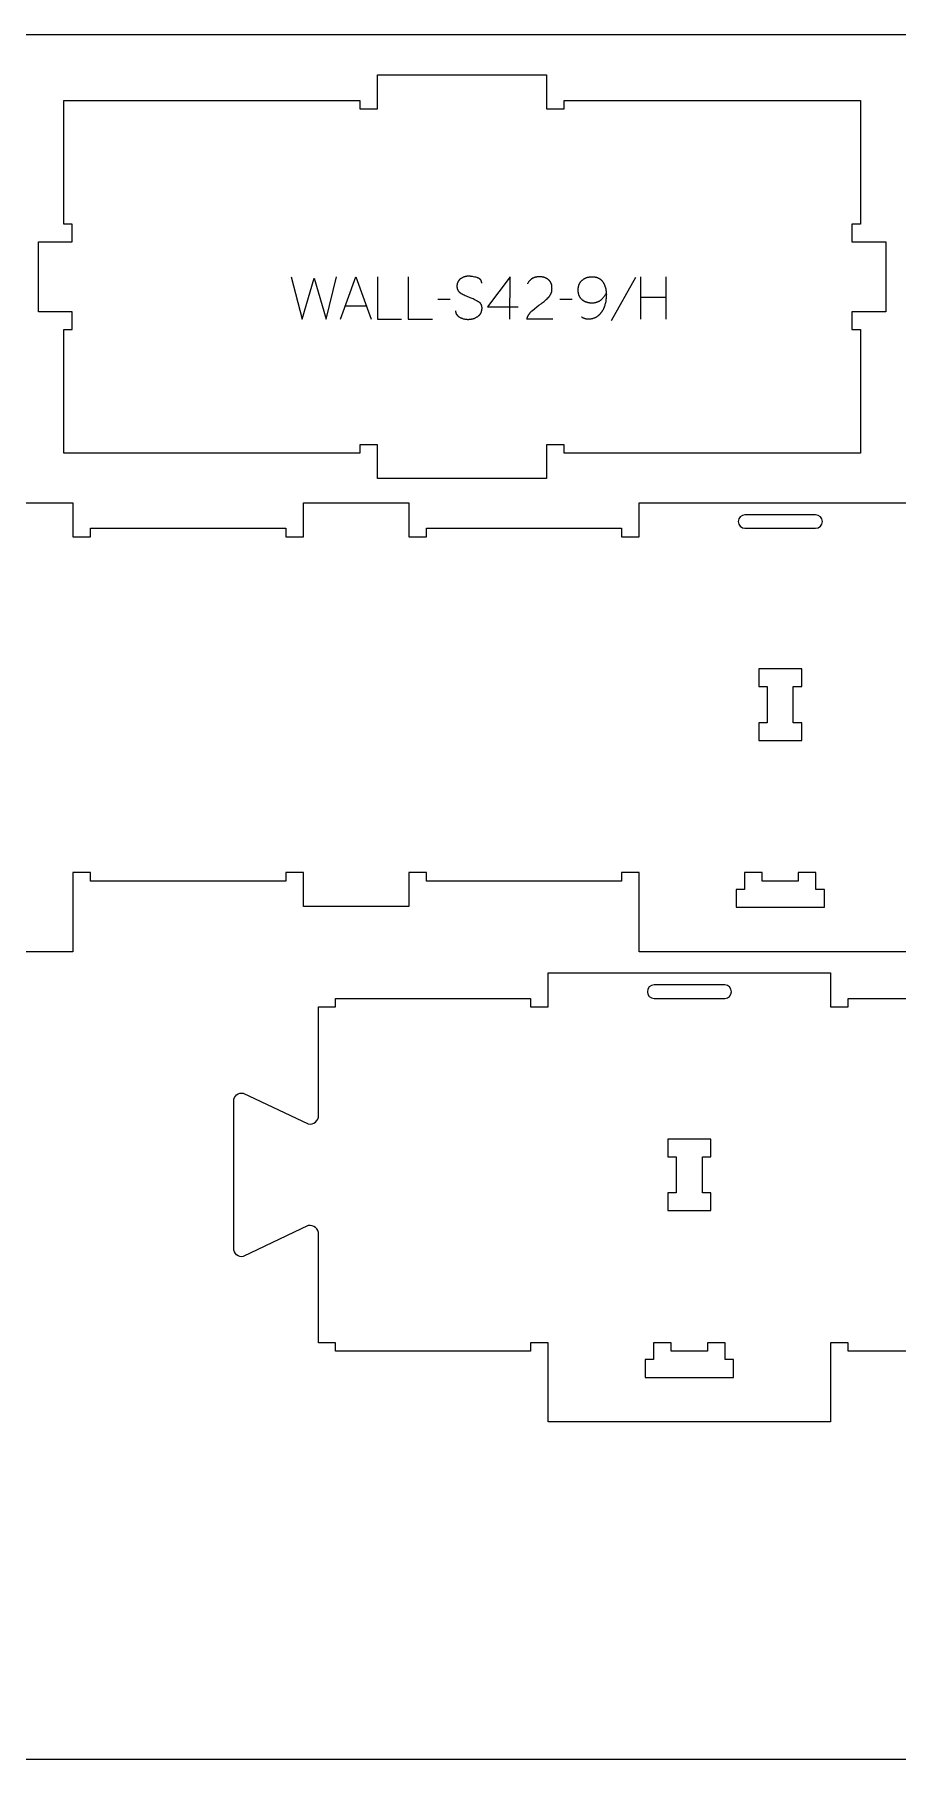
# Model space of a CAD drawing. Extents: x 5216 to 8399, y -19593 to -11999.
# Drawn here: x 5976 to 6586, y -15243 to -14023 of the extents above; entities that cross this region are included whole.
import ezdxf

# ---------------------------------------------------------------- set-up
doc = ezdxf.new("R2010")
doc.units = 0
for name, color, linetype in [('0_SHEET_SPRUCEPLY_2440X122', 1, 'CONTINUOUS'), ('1_ANYTOOL_1MMDEEP_LABELS_S', 2, 'CONTINUOUS'), ('3_ANYTOOL_CUTTHROUGH_INSID', 4, 'CONTINUOUS'), ('4_ANYTOOL_CUTTHROUGH_OUTSI', 5, 'CONTINUOUS')]:
    doc.layers.add(name, color=color, linetype=linetype)

msp = doc.modelspace()

# ---------------------------------------------------------------- linework, layer by layer
at = {"layer": '0_SHEET_SPRUCEPLY_2440X122'}
msp.add_lwpolyline([(8027.3, -14023.3), (8027.3, -15243.3), (5587.3, -15243.3), (5587.3, -14023.3)], close=True, dxfattribs=at)
at = {"layer": '1_ANYTOOL_1MMDEEP_LABELS_S'}
for points in [[(6157.3, -14194.6), (6165, -14224.6), (6173.4, -14195.5), (6181.9, -14224.6), (6189.4, -14194.6)], [(6192, -14224.6), (6202.9, -14194.6), (6213.9, -14224.6)], [(6218.2, -14194.6), (6218.2, -14224.6), (6235.3, -14224.6)], [(6240, -14194.6), (6240, -14224.6), (6257.1, -14224.6)], [(6292, -14199.2), (6292, -14199), (6292, -14198.9), (6292, -14198.8), (6292, -14198.7), (6292, -14198.6), (6292, -14198.6), (6291.9, -14198.5), (6291.9, -14198.4), (6291.9, -14198.3), (6291.9, -14198.2), (6291.9, -14198.1), (6291.9, -14198), (6291.8, -14198), (6291.8, -14197.9), (6291.8, -14197.8), (6291.8, -14197.7), (6291.7, -14197.7), (6291.7, -14197.6), (6291.7, -14197.5), (6291.6, -14197.4), (6291.6, -14197.4), (6291.6, -14197.3), (6291.5, -14197.2), (6291.5, -14197.1), (6291.5, -14197.1), (6291.4, -14197), (6291.4, -14196.9), (6291.3, -14196.9), (6291.3, -14196.8), (6291.2, -14196.7), (6291.2, -14196.7), (6291.1, -14196.6), (6291.1, -14196.6), (6291, -14196.5), (6291, -14196.4), (6290.9, -14196.4), (6290.8, -14196.3), (6290.8, -14196.3), (6290.7, -14196.2), (6290.6, -14196.2), (6290.6, -14196.1), (6290.5, -14196.1), (6290.4, -14196), (6290.4, -14196), (6290.3, -14195.9), (6290.2, -14195.9), (6290.1, -14195.8), (6290.1, -14195.8), (6290, -14195.7), (6289.9, -14195.7), (6289.8, -14195.6), (6289.7, -14195.6), (6289.5, -14195.5), (6289.3, -14195.4), (6289.1, -14195.3), (6288.9, -14195.3), (6288.7, -14195.2), (6287.9, -14195), (6287.1, -14194.8), (6286.3, -14194.6), (6285.5, -14194.5), (6285.2, -14194.4), (6284.8, -14194.4), (6284.4, -14194.4), (6284, -14194.3), (6283.7, -14194.3), (6283.3, -14194.3), (6283, -14194.3), (6282.6, -14194.3), (6282.4, -14194.3), (6282.2, -14194.3), (6282, -14194.3), (6281.8, -14194.3), (6281.6, -14194.3), (6281.5, -14194.3), (6281.3, -14194.4), (6281.1, -14194.4), (6280.9, -14194.4), (6280.7, -14194.4), (6280.5, -14194.5), (6280.4, -14194.5), (6280.2, -14194.6), (6280, -14194.6), (6279.8, -14194.7), (6279.6, -14194.7), (6279.5, -14194.8), (6279.3, -14194.8), (6279.1, -14194.9), (6278.9, -14195), (6278.8, -14195.1), (6278.6, -14195.1), (6278.4, -14195.2), (6278.3, -14195.3), (6278.1, -14195.4), (6277.9, -14195.5), (6277.8, -14195.6), (6277.6, -14195.7), (6277.5, -14195.8), (6277.3, -14195.9), (6277.1, -14196), (6277, -14196.1), (6276.8, -14196.2), (6276.7, -14196.3), (6276.5, -14196.4), (6276.4, -14196.6), (6276.3, -14196.7), (6276.1, -14196.8), (6276, -14197), (6275.9, -14197.1), (6275.8, -14197.2), (6275.7, -14197.4), (6275.6, -14197.5), (6275.5, -14197.7), (6275.4, -14197.8), (6275.3, -14198), (6275.2, -14198.1), (6275.1, -14198.3), (6275.1, -14198.5), (6275, -14198.6), (6274.9, -14198.8), (6274.9, -14199), (6274.8, -14199.2), (6274.7, -14199.3), (6274.7, -14199.5), (6274.7, -14199.7), (6274.6, -14199.9), (6274.6, -14200.1), (6274.6, -14200.3), (6274.5, -14200.5), (6274.5, -14200.7), (6274.5, -14200.9), (6274.5, -14201.1), (6274.5, -14201.3), (6274.5, -14201.5), (6274.5, -14201.7), (6274.5, -14201.9), (6274.6, -14202.1), (6274.6, -14202.3), (6274.6, -14202.5), (6274.6, -14202.7), (6274.7, -14202.9), (6274.7, -14203.1), (6274.8, -14203.3), (6274.8, -14203.5), (6274.9, -14203.6), (6274.9, -14203.7), (6275, -14203.8), (6275, -14203.9), (6275, -14204), (6275.1, -14204.1), (6275.1, -14204.1), (6275.2, -14204.2), (6275.2, -14204.3), (6275.3, -14204.4), (6275.3, -14204.5), (6275.4, -14204.5), (6275.4, -14204.6), (6275.5, -14204.7), (6275.5, -14204.8), (6275.6, -14204.8), (6275.6, -14204.9), (6275.7, -14205), (6275.7, -14205), (6275.8, -14205.1), (6275.8, -14205.2), (6275.9, -14205.2), (6276, -14205.3), (6276, -14205.4), (6276.1, -14205.4), (6276.2, -14205.6), (6276.4, -14205.7), (6276.5, -14205.8), (6276.7, -14205.9), (6276.8, -14206), (6277, -14206.1), (6277.2, -14206.3), (6277.3, -14206.4), (6278.1, -14206.7), (6278.8, -14207.1), (6279.5, -14207.5), (6280.3, -14207.8), (6281.1, -14208.2), (6281.9, -14208.5), (6282.7, -14208.8), (6283.5, -14209.2), (6284.3, -14209.5), (6285.1, -14209.8), (6285.9, -14210.1), (6286.7, -14210.5), (6287.4, -14210.9), (6288.2, -14211.3), (6288.9, -14211.7), (6289.6, -14212.1), (6289.7, -14212.2), (6289.9, -14212.3), (6290, -14212.4), (6290.1, -14212.5), (6290.2, -14212.6), (6290.3, -14212.6), (6290.3, -14212.7), (6290.4, -14212.7), (6290.5, -14212.8), (6290.5, -14212.9), (6290.6, -14212.9), (6290.7, -14213), (6290.7, -14213.1), (6290.8, -14213.1), (6290.8, -14213.2), (6290.9, -14213.3), (6290.9, -14213.4), (6291, -14213.4), (6291.1, -14213.5), (6291.1, -14213.6), (6291.2, -14213.7), (6291.2, -14213.7), (6291.2, -14213.8), (6291.3, -14213.9), (6291.3, -14214), (6291.4, -14214.1), (6291.4, -14214.1), (6291.5, -14214.2), (6291.5, -14214.3), (6291.5, -14214.4), (6291.6, -14214.5), (6291.6, -14214.6), (6291.6, -14214.7), (6291.7, -14214.8), (6291.7, -14214.8), (6291.7, -14214.9), (6291.8, -14215), (6291.8, -14215.2), (6291.8, -14215.4), (6291.9, -14215.6), (6291.9, -14215.8), (6291.9, -14216), (6292, -14216.2), (6292, -14216.4), (6292, -14216.6), (6292, -14216.9), (6292, -14217.1), (6292, -14217.3), (6292, -14217.5), (6291.9, -14217.8), (6291.9, -14218), (6291.9, -14218.2), (6291.8, -14218.4), (6291.8, -14218.7), (6291.7, -14218.9), (6291.7, -14219.1), (6291.6, -14219.3), (6291.6, -14219.5), (6291.5, -14219.7), (6291.4, -14219.9), (6291.4, -14220.1), (6291.3, -14220.3), (6291.2, -14220.4), (6291.1, -14220.6), (6291, -14220.8), (6290.9, -14221), (6290.8, -14221.1), (6290.7, -14221.3), (6290.6, -14221.5), (6290.4, -14221.6), (6290.3, -14221.8), (6290.2, -14221.9), (6290.1, -14222.1), (6289.9, -14222.2), (6289.8, -14222.3), (6289.6, -14222.5), (6289.5, -14222.6), (6289.3, -14222.7), (6289.1, -14222.9), (6289, -14223), (6288.8, -14223.1), (6288.4, -14223.3), (6288.1, -14223.5), (6287.7, -14223.7), (6287.3, -14223.9), (6286.9, -14224.1), (6286.6, -14224.2), (6286.4, -14224.3), (6286.2, -14224.3), (6286, -14224.4), (6285.8, -14224.5), (6285.6, -14224.5), (6285.4, -14224.6), (6285.2, -14224.6), (6285, -14224.7), (6284.8, -14224.7), (6284.6, -14224.8), (6284.4, -14224.8), (6284.2, -14224.8), (6284, -14224.8), (6283.8, -14224.9), (6283.4, -14224.9), (6283, -14224.9), (6282.6, -14225), (6282.2, -14225), (6281.8, -14224.9), (6281.4, -14224.9), (6281, -14224.9), (6280.6, -14224.8), (6280.2, -14224.8), (6279.8, -14224.7), (6279.4, -14224.6), (6279, -14224.5), (6278.7, -14224.4), (6278.3, -14224.2), (6277.9, -14224.1), (6277.6, -14223.9), (6277.2, -14223.8), (6276.9, -14223.6), (6276.5, -14223.4), (6276.4, -14223.3), (6276.2, -14223.2), (6276, -14223.1), (6275.9, -14223), (6275.7, -14222.9), (6275.6, -14222.8), (6275.5, -14222.6), (6275.3, -14222.5), (6275.2, -14222.4), (6275.1, -14222.3), (6275, -14222.1), (6274.9, -14222), (6274.8, -14221.9), (6274.7, -14221.9), (6274.7, -14221.8), (6274.6, -14221.7), (6274.6, -14221.7), (6274.6, -14221.6), (6274.5, -14221.5), (6274.5, -14221.4), (6274.4, -14221.4), (6274.4, -14221.3), (6274.3, -14221.2), (6274.3, -14221.2), (6274.3, -14221.1), (6274.2, -14221), (6274.2, -14220.9), (6274.2, -14220.8), (6274.1, -14220.8), (6274.1, -14220.7), (6274.1, -14220.6), (6274, -14220.5), (6274, -14220.4), (6274, -14220.2), (6273.9, -14220), (6273.9, -14219.8), (6273.8, -14219.7), (6273.8, -14219.5), (6273.8, -14219.3), (6273.8, -14219.1), (6273.8, -14218.9), (6273.8, -14218.7)], [(6312, -14224.6), (6312.1, -14194.6), (6296, -14216)], [(6342.2, -14224.6), (6323.9, -14224.5), (6324.1, -14224.1), (6324.1, -14223.8), (6324.2, -14223.6), (6324.3, -14223.4), (6324.4, -14223.2), (6324.5, -14223), (6324.6, -14222.8), (6324.7, -14222.5), (6324.8, -14222.3), (6324.9, -14222.1), (6325, -14221.9), (6325.1, -14221.7), (6325.2, -14221.5), (6325.4, -14221.3), (6325.5, -14221.1), (6325.6, -14221), (6325.8, -14220.8), (6325.9, -14220.6), (6326, -14220.4), (6326.2, -14220.2), (6326.3, -14220), (6326.5, -14219.9), (6326.6, -14219.7), (6326.8, -14219.5), (6326.9, -14219.3), (6327.1, -14219.2), (6327.3, -14219), (6327.4, -14218.8), (6327.6, -14218.7), (6328, -14218.4), (6329.4, -14217.2), (6330.9, -14216), (6332.4, -14214.8), (6334, -14213.7), (6334.7, -14213.1), (6335.5, -14212.6), (6336.2, -14212), (6336.9, -14211.4), (6337.5, -14210.8), (6338.2, -14210.2), (6338.8, -14209.6), (6339.4, -14209), (6339.5, -14208.8), (6339.7, -14208.7), (6339.8, -14208.5), (6339.9, -14208.3), (6340.1, -14208.2), (6340.2, -14208), (6340.3, -14207.8), (6340.4, -14207.7), (6340.5, -14207.5), (6340.6, -14207.3), (6340.7, -14207.1), (6340.8, -14206.9), (6340.9, -14206.8), (6341, -14206.6), (6341.1, -14206.4), (6341.2, -14206.2), (6341.2, -14206), (6341.3, -14205.8), (6341.4, -14205.6), (6341.4, -14205.4), (6341.5, -14205.2), (6341.5, -14205), (6341.6, -14204.8), (6341.6, -14204.6), (6341.6, -14204.4), (6341.7, -14204.2), (6341.7, -14203.9), (6341.7, -14203.7), (6341.7, -14203.5), (6341.7, -14203.3), (6341.7, -14203.1), (6341.8, -14202.8), (6341.7, -14202.6), (6341.7, -14202.3), (6341.7, -14202.1), (6341.7, -14201.9), (6341.7, -14201.6), (6341.7, -14201.4), (6341.6, -14201.2), (6341.6, -14200.9), (6341.6, -14200.7), (6341.5, -14200.5), (6341.5, -14200.3), (6341.4, -14200.1), (6341.3, -14199.9), (6341.3, -14199.7), (6341.2, -14199.5), (6341.1, -14199.3), (6341, -14199.1), (6340.9, -14198.9), (6340.9, -14198.7), (6340.8, -14198.6), (6340.7, -14198.4), (6340.6, -14198.2), (6340.4, -14198), (6340.3, -14197.9), (6340.2, -14197.7), (6340.1, -14197.6), (6339.9, -14197.4), (6339.8, -14197.3), (6339.7, -14197.1), (6339.5, -14197), (6339.4, -14196.8), (6339.2, -14196.7), (6339.1, -14196.6), (6338.9, -14196.5), (6338.7, -14196.3), (6338.6, -14196.2), (6338.4, -14196.1), (6338.2, -14196), (6338.1, -14195.9), (6337.9, -14195.8), (6337.7, -14195.7), (6337.5, -14195.6), (6337.3, -14195.5), (6337.1, -14195.4), (6336.9, -14195.4), (6336.8, -14195.3), (6336.6, -14195.2), (6336.4, -14195.1), (6336.2, -14195.1), (6336, -14195), (6335.8, -14195), (6335.5, -14194.9), (6335.3, -14194.9), (6335.1, -14194.8), (6334.9, -14194.8), (6334.7, -14194.7), (6334.5, -14194.7), (6334.2, -14194.7), (6334, -14194.7), (6333.8, -14194.6), (6333.5, -14194.6), (6333.3, -14194.6), (6332.8, -14194.6), (6332.5, -14194.6), (6332.1, -14194.6), (6331.8, -14194.7), (6331.4, -14194.7), (6331.1, -14194.7), (6330.7, -14194.8), (6330.4, -14194.9), (6330.1, -14194.9), (6329.8, -14195), (6329.6, -14195.1), (6329.5, -14195.1), (6329.3, -14195.2), (6329.2, -14195.2), (6329, -14195.3), (6328.9, -14195.3), (6328.7, -14195.4), (6328.6, -14195.5), (6328.4, -14195.5), (6328.3, -14195.6), (6328.2, -14195.7), (6328, -14195.7), (6327.9, -14195.8), (6327.8, -14195.9), (6327.6, -14196), (6327.5, -14196), (6327.4, -14196.1), (6327.2, -14196.2), (6327.1, -14196.3), (6327, -14196.4), (6326.9, -14196.5), (6326.7, -14196.6), (6326.6, -14196.7), (6326.5, -14196.8), (6326.4, -14196.9), (6326.3, -14197), (6326.2, -14197.1), (6326.1, -14197.2), (6326, -14197.4), (6325.8, -14197.5), (6325.7, -14197.6), (6325.6, -14197.7), (6325.4, -14198), (6325.2, -14198.2), (6325, -14198.5), (6324.9, -14198.8), (6324.7, -14199.1), (6324.5, -14199.4), (6324.4, -14199.7)], [(6360.2, -14204), (6360.2, -14203.7), (6360.2, -14203.5), (6360.2, -14203.2), (6360.3, -14202.9), (6360.3, -14202.7), (6360.3, -14202.4), (6360.4, -14202.2), (6360.4, -14201.9), (6360.4, -14201.7), (6360.5, -14201.5), (6360.5, -14201.2), (6360.6, -14201), (6360.7, -14200.8), (6360.8, -14200.6), (6360.8, -14200.3), (6360.9, -14200.1), (6361, -14199.9), (6361.1, -14199.7), (6361.2, -14199.5), (6361.3, -14199.3), (6361.4, -14199.1), (6361.5, -14198.9), (6361.6, -14198.7), (6361.8, -14198.5), (6361.9, -14198.3), (6362, -14198.2), (6362.2, -14198), (6362.3, -14197.8), (6362.5, -14197.6), (6362.7, -14197.5), (6362.8, -14197.3), (6363, -14197.1), (6363.2, -14197), (6363.3, -14196.8), (6363.5, -14196.7), (6363.7, -14196.5), (6363.9, -14196.4), (6364.1, -14196.3), (6364.3, -14196.2), (6364.5, -14196), (6364.7, -14195.9), (6364.9, -14195.8), (6365.1, -14195.7), (6365.3, -14195.6), (6365.5, -14195.5), (6365.7, -14195.4), (6365.9, -14195.3), (6366.1, -14195.2), (6366.3, -14195.2), (6366.6, -14195.1), (6366.8, -14195), (6367, -14195), (6367.3, -14194.9), (6367.5, -14194.9), (6367.7, -14194.8), (6368, -14194.8), (6368.2, -14194.7), (6368.5, -14194.7), (6368.7, -14194.7), (6369, -14194.6), (6369.2, -14194.6), (6369.5, -14194.6), (6369.7, -14194.6), (6370, -14194.6), (6370.3, -14194.6), (6370.7, -14194.6), (6371, -14194.6), (6371.3, -14194.7), (6371.6, -14194.7), (6371.9, -14194.7), (6372.2, -14194.8), (6372.5, -14194.8), (6372.8, -14194.9), (6373.1, -14195), (6373.4, -14195.1), (6373.7, -14195.1), (6373.9, -14195.2), (6374.2, -14195.3), (6374.4, -14195.5), (6374.7, -14195.6), (6374.8, -14195.6), (6374.9, -14195.7), (6375.1, -14195.8), (6375.2, -14195.8), (6375.3, -14195.9), (6375.4, -14196), (6375.5, -14196), (6375.6, -14196.1), (6375.7, -14196.2), (6375.8, -14196.3), (6375.9, -14196.3), (6376, -14196.4), (6376.1, -14196.5), (6376.3, -14196.6), (6376.4, -14196.7), (6376.4, -14196.8), (6376.5, -14196.9), (6376.6, -14197), (6376.7, -14197), (6376.8, -14197.1), (6376.9, -14197.2), (6377, -14197.3), (6377.1, -14197.4), (6377.2, -14197.5), (6377.3, -14197.8), (6377.5, -14198), (6377.7, -14198.2), (6377.8, -14198.4), (6378, -14198.7), (6378.1, -14198.9), (6378.2, -14199.2), (6378.4, -14199.4), (6378.5, -14199.7), (6378.6, -14199.9), (6378.7, -14200.2), (6378.8, -14200.4), (6378.9, -14200.7), (6379, -14200.9), (6379.1, -14201.2), (6379.2, -14201.5), (6379.3, -14201.7), (6379.4, -14202), (6379.5, -14202.3), (6379.6, -14202.5), (6379.7, -14203.1), (6379.8, -14203.7), (6379.9, -14204.2), (6380, -14204.8), (6380.1, -14205.4), (6380.1, -14206), (6380.1, -14206.6), (6380.2, -14207.2), (6380.1, -14207.8), (6380.1, -14208.5), (6380.1, -14209.2), (6380, -14209.9), (6379.9, -14210.6), (6379.8, -14211.3), (6379.7, -14211.9), (6379.5, -14213.1), (6379.4, -14213.7), (6379.2, -14214.3), (6379.1, -14214.9), (6378.9, -14215.5), (6378.8, -14215.7), (6378.7, -14216), (6378.6, -14216.3), (6378.4, -14216.6), (6378.3, -14216.9), (6378.2, -14217.1), (6378.1, -14217.4), (6377.9, -14217.7), (6377.8, -14217.9), (6377.6, -14218.2), (6377.5, -14218.4), (6377.3, -14218.7), (6377.2, -14218.9), (6377, -14219.2), (6376.9, -14219.4), (6376.7, -14219.7), (6376.5, -14219.9), (6376.3, -14220.1), (6376.1, -14220.4), (6376, -14220.6), (6375.8, -14220.8), (6375.6, -14221.1), (6375.4, -14221.3), (6375.2, -14221.5), (6374.9, -14221.7), (6374.7, -14221.9), (6374.5, -14222.1), (6374.3, -14222.3), (6374.1, -14222.4), (6373.9, -14222.6), (6373.6, -14222.8), (6373.4, -14222.9), (6373.2, -14223.1), (6372.9, -14223.2), (6372.7, -14223.4), (6372.4, -14223.5), (6372.2, -14223.6), (6372, -14223.7), (6371.7, -14223.8), (6371.4, -14223.9), (6371.2, -14224), (6370.9, -14224.1), (6370.7, -14224.2), (6370.4, -14224.3), (6370.1, -14224.3), (6369.9, -14224.4), (6369.6, -14224.4), (6369.3, -14224.5), (6369, -14224.5), (6368.7, -14224.6), (6368.4, -14224.6), (6368.1, -14224.6), (6367.8, -14224.6), (6367.6, -14224.6), (6367.2, -14224.6), (6366.9, -14224.6), (6366.7, -14224.6), (6366.5, -14224.6), (6366.3, -14224.5), (6366.2, -14224.5), (6366, -14224.5), (6365.8, -14224.5), (6365.7, -14224.4), (6365.5, -14224.4), (6365.4, -14224.4), (6365.2, -14224.3), (6365, -14224.3), (6364.9, -14224.2), (6364.7, -14224.2), (6364.6, -14224.1), (6364.4, -14224.1), (6364.3, -14224), (6364.1, -14224), (6364, -14223.9), (6363.8, -14223.8), (6363.7, -14223.8), (6363.5, -14223.7), (6363.4, -14223.6), (6363.3, -14223.5), (6363.1, -14223.5), (6363, -14223.4), (6362.8, -14223.3), (6362.7, -14223.2), (6362.6, -14223.1)], [(6400.7, -14195.1), (6383.5, -14225.9)], [(6404.2, -14194.6), (6404.2, -14224.6)], [(6422.5, -14224.6), (6422.5, -14194.6)], [(6269.8, -14210.7), (6261, -14210.8)], [(6355.9, -14210.7), (6347.2, -14210.8)], [(6380.1, -14205.8), (6380, -14206.1), (6379.8, -14206.5), (6379.7, -14206.8), (6379.5, -14207.1), (6379.3, -14207.5), (6379.1, -14207.8), (6378.9, -14208.1), (6378.7, -14208.5), (6378.4, -14208.8), (6378.2, -14209.1), (6377.9, -14209.4), (6377.7, -14209.7), (6377.4, -14210), (6377.1, -14210.3), (6376.8, -14210.6), (6376.5, -14210.9), (6376.3, -14211.1), (6376.2, -14211.2), (6376, -14211.3), (6375.9, -14211.5), (6375.7, -14211.6), (6375.5, -14211.7), (6375.3, -14211.8), (6375.2, -14211.9), (6375, -14212), (6374.8, -14212.1), (6374.6, -14212.2), (6374.4, -14212.3), (6374.2, -14212.4), (6374, -14212.5), (6373.8, -14212.6), (6373.6, -14212.7), (6373.4, -14212.7), (6373.2, -14212.8), (6373, -14212.9), (6372.8, -14212.9), (6372.6, -14213), (6372.3, -14213), (6372.1, -14213.1), (6371.9, -14213.1), (6371.7, -14213.1), (6371.4, -14213.2), (6371.2, -14213.2), (6371, -14213.2), (6370.7, -14213.2), (6370.5, -14213.2), (6370.2, -14213.3), (6370, -14213.3), (6369.7, -14213.3), (6369.5, -14213.2), (6369.2, -14213.2), (6368.9, -14213.2), (6368.7, -14213.2), (6368.4, -14213.2), (6368.2, -14213.1), (6367.9, -14213.1), (6367.7, -14213.1), (6367.5, -14213), (6367.2, -14213), (6367, -14212.9), (6366.8, -14212.9), (6366.5, -14212.8), (6366.3, -14212.7), (6366.1, -14212.6), (6365.9, -14212.6), (6365.7, -14212.5), (6365.4, -14212.4), (6365.2, -14212.3), (6365, -14212.2), (6364.8, -14212.1), (6364.6, -14212), (6364.4, -14211.9), (6364.2, -14211.8), (6364, -14211.7), (6363.9, -14211.5), (6363.7, -14211.4), (6363.5, -14211.3), (6363.3, -14211.1), (6363.1, -14211), (6363, -14210.8), (6362.8, -14210.7), (6362.6, -14210.5), (6362.5, -14210.4), (6362.3, -14210.2), (6362.2, -14210), (6362, -14209.9), (6361.9, -14209.7), (6361.8, -14209.5), (6361.6, -14209.3), (6361.5, -14209.1), (6361.4, -14208.9), (6361.3, -14208.7), (6361.2, -14208.5), (6361.1, -14208.3), (6361, -14208.1), (6360.9, -14207.9), (6360.8, -14207.7), (6360.7, -14207.5), (6360.7, -14207.3), (6360.6, -14207), (6360.5, -14206.8), (6360.5, -14206.6), (6360.4, -14206.3), (6360.4, -14206.1), (6360.4, -14205.8), (6360.3, -14205.6), (6360.3, -14205.3), (6360.3, -14205.1), (6360.2, -14204.8), (6360.2, -14204.5), (6360.2, -14204.3), (6360.2, -14204)], [(6422.5, -14209.3), (6404.2, -14209.3)], [(6195.4, -14215.1), (6210.4, -14215.1)], [(6296, -14216), (6317.8, -14216)]]:
    msp.add_lwpolyline(points, dxfattribs=at)
at = {"layer": '3_ANYTOOL_CUTTHROUGH_INSID', "color": 4}
for points in [[(6528.2, -14363), (6478.2, -14363, 1), (6478.2, -14372.5), (6528.2, -14372.5, 1)], [(6463.9, -14695.5), (6413.9, -14695.5, 1), (6413.9, -14705), (6463.9, -14705, 1)]]:
    msp.add_lwpolyline(points, format="xyb", close=True, dxfattribs=at)
for points in [[(6512.4, -14510), (6512.4, -14484.5), (6518.4, -14484.5), (6518.4, -14472), (6487.9, -14472), (6487.9, -14484.5), (6493.9, -14484.5), (6493.9, -14510), (6487.9, -14510), (6487.9, -14522.5), (6518.4, -14522.5), (6518.4, -14510)], [(6490.4, -14622), (6490.4, -14616), (6477.9, -14616), (6477.9, -14628), (6471.9, -14628), (6471.9, -14640.5), (6534.4, -14640.5), (6534.4, -14628), (6528.4, -14628), (6528.4, -14616), (6515.9, -14616), (6515.9, -14622)], [(6448.1, -14842.5), (6448.1, -14817), (6454.1, -14817), (6454.1, -14804.5), (6423.6, -14804.5), (6423.6, -14817), (6429.6, -14817), (6429.6, -14842.5), (6423.6, -14842.5), (6423.6, -14855), (6454.1, -14855), (6454.1, -14842.5)], [(6426.1, -14954.5), (6426.1, -14948.5), (6413.6, -14948.5), (6413.6, -14960.5), (6407.6, -14960.5), (6407.6, -14973), (6470.1, -14973), (6470.1, -14960.5), (6464.1, -14960.5), (6464.1, -14948.5), (6451.6, -14948.5), (6451.6, -14954.5)]]:
    msp.add_lwpolyline(points, close=True, dxfattribs=at)
at = {"layer": '4_ANYTOOL_CUTTHROUGH_OUTSI', "color": 5}
msp.add_lwpolyline([(6205.9, -14319.4), (5996.4, -14319.4), (5996.4, -14231.9), (6002.4, -14231.9), (6002.4, -14219.4), (5978.4, -14219.4), (5978.4, -14169.9), (6002.4, -14169.9), (6002.4, -14157.4), (5996.4, -14157.4), (5996.4, -14069.9), (6205.9, -14069.9), (6205.9, -14075.9), (6218.4, -14075.9), (6218.4, -14051.9), (6337.9, -14051.9), (6337.9, -14075.9), (6350.4, -14075.9), (6350.4, -14069.9), (6559.9, -14069.9), (6559.9, -14157.4), (6553.9, -14157.4), (6553.9, -14169.9), (6577.9, -14169.9), (6577.9, -14219.4), (6553.9, -14219.4), (6553.9, -14231.9), (6559.9, -14231.9), (6559.9, -14319.4), (6350.4, -14319.4), (6350.4, -14313.4), (6337.9, -14313.4), (6337.9, -14337.4), (6218.4, -14337.4), (6218.4, -14313.4), (6205.9, -14313.4)], close=True, dxfattribs=at)
for points in [[(5903.4, -14354.5), (6002.9, -14354.5), (6002.9, -14378.5), (6015.4, -14378.5), (6015.4, -14372.5), (6053.2, -14372.5), (6153.4, -14372.5), (6153.4, -14378.5), (6165.9, -14378.5), (6165.9, -14354.5), (6240.4, -14354.5), (6240.4, -14378.5), (6252.9, -14378.5), (6252.9, -14372.5), (6353.2, -14372.5), (6353.2, -14372.5), (6390.9, -14372.5), (6390.9, -14378.5), (6403.4, -14378.5), (6403.4, -14354.5), (6602.9, -14354.5)], [(6602.9, -14672), (6403.4, -14672), (6403.4, -14616.2), (6403.4, -14616), (6390.9, -14616), (6390.9, -14622), (6353.2, -14622), (6252.9, -14622), (6252.9, -14616), (6240.4, -14616), (6240.4, -14640), (6165.9, -14640), (6165.9, -14616), (6153.4, -14616), (6153.4, -14622), (6053.2, -14622), (6015.4, -14622), (6015.4, -14616), (6002.9, -14616), (6002.9, -14672), (5903.4, -14672)]]:
    msp.add_lwpolyline(points, dxfattribs=at)
msp.add_lwpolyline([(6689.1, -14954.5), (6551.1, -14954.5), (6551.1, -14948.5), (6538.6, -14948.5), (6538.6, -15004.5), (6339.1, -15004.5), (6339.1, -14948.5), (6326.6, -14948.5), (6326.6, -14954.5), (6188.6, -14954.5), (6188.6, -14948.5), (6176.6, -14948.5), (6176.6, -14871.8), (6176.6, -14871.8, 0.463455), (6169.4, -14865.7), (6169.3, -14865.7), (6169.3, -14865.7), (6123.3, -14887.6), (6123.3, -14887.6, -0.461625), (6116.6, -14881.9), (6116.6, -14777.6, -0.461625), (6123.3, -14772), (6169.3, -14793.8), (6169.4, -14793.8), (6169.4, -14793.8, 0.463455), (6176.6, -14787.7), (6176.6, -14711), (6188.6, -14711), (6188.6, -14705), (6326.6, -14705), (6326.6, -14711), (6339.1, -14711), (6339.1, -14687), (6538.6, -14687), (6538.6, -14711), (6551.1, -14711), (6551.1, -14705), (6689.1, -14705)], format="xyb", dxfattribs=at)

doc.saveas('drawing.dxf')
